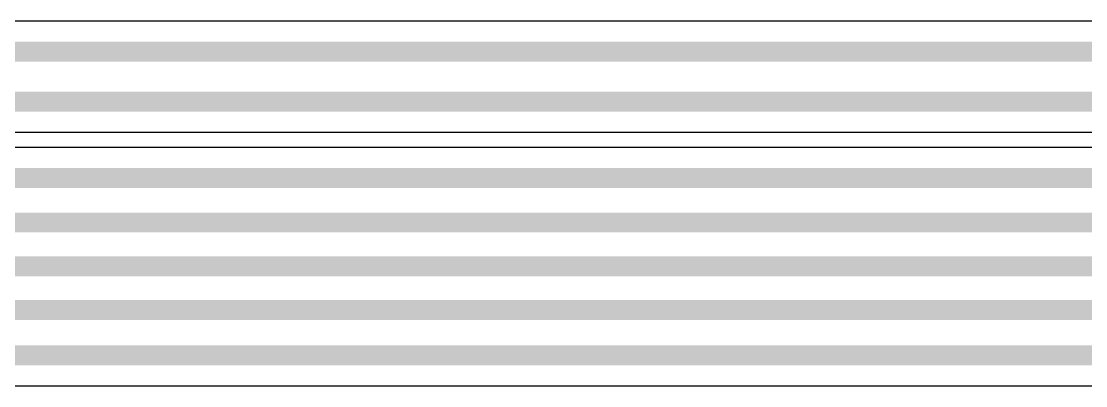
# Model space of a CAD drawing. Header units: inches. Extents: x -11 to 5379, y 0 to 5429.
# Drawn here: x 72.41 to 85.93, y 34.54 to 39.18 of the extents above; entities that cross this region are included whole.
import ezdxf

# ---------------------------------------------------------------- set-up
doc = ezdxf.new("R2010")
doc.units = ezdxf.units.IN
doc.layers.add('Top Layer', color=1, linetype='Continuous')

msp = doc.modelspace()

# ---------------------------------------------------------------- linework, layer by layer
at = {"layer": 'Top Layer'}
for p, q in [((87.152, 39.178), (60.674, 39.178)), ((59.889, 37.766), (99.374, 37.766)), ((99.778, 37.573), (58.455, 37.573)), ((58.444, 34.543), (101.063, 34.543))]:
    msp.add_line(p, q, dxfattribs=at)
for points in [[(60.513, 38.79, 0.254, 0.254, 0), (99.072, 38.79, 0.254, 0.254, 0)], [(59.889, 38.155, 0.254, 0.254, 0), (99.374, 38.155, 0.254, 0.254, 0)], [(58.294, 37.185, 0.254, 0.254, 0), (99.939, 37.185, 0.254, 0.254, 0)], [(57.816, 36.619, 0.254, 0.254, 0), (100.25, 36.619, 0.254, 0.254, 0)], [(57.328, 36.063, 0.254, 0.254, 0), (100.532, 36.063, 0.254, 0.254, 0)], [(57.816, 35.508, 0.254, 0.254, 0), (100.786, 35.508, 0.254, 0.254, 0)], [(58.283, 34.931, 0.254, 0.254, 0), (101.063, 34.931, 0.254, 0.254, 0)]]:
    msp.add_lwpolyline(points, format="xyseb", dxfattribs=at)

doc.saveas('drawing.dxf')
